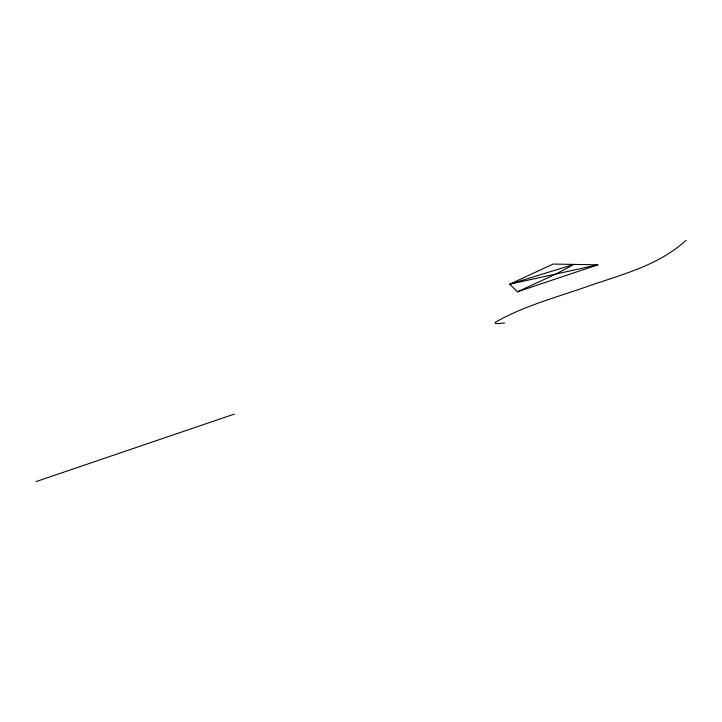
<?xml version="1.0" encoding="UTF-8"?>
<svg xmlns="http://www.w3.org/2000/svg" width="722" height="722" viewBox="0 0 722 722"><rect width="100%" height="100%" fill="white"/><g stroke="black" fill="none" stroke-linecap="round" stroke-linejoin="round"><path stroke-width="1.08" d="M685.9 240.435C659.114 265.01 622.851 274.315 589.296 285.786C557.79 297.049 524.515 305.523 495.391 322.22L495.211 323.158L496.592 323.637L504.561 323.05M517.376 291.814L556.012 274.008L573.891 264.405L509.714 284.188L517.376 291.814L597.852 264.812L553.088 264.062L509.714 284.188L597.852 264.812M36.1 481.565L234.415 414.067"/></g></svg>
